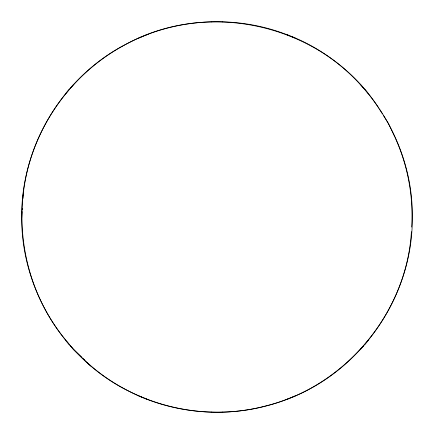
<?xml version="1.0" encoding="UTF-8"?>
<svg xmlns="http://www.w3.org/2000/svg" width="434" height="434" viewBox="0 0 434 434"><rect width="100%" height="100%" fill="white"/><g stroke="black" fill="none" stroke-linecap="round" stroke-linejoin="round"><path stroke-width="0.65" d="M411.665 227.074C413.548 196.602 407.83 165.544 395.157 137.752M66.142 340.571C25.785 292.5 12.103 224.421 29.056 164.182C43.693 111.934 80.946 66.69 129.506 42.461C214.184 -1.779 327.507 27.608 378.909 108.397M23.013 198.414L23.539 190.32M21.711 218.101L22.139 211.678M22.27 209.752L22.356 208.466M411.394 231.647C406.756 313.033 344.791 386.803 265.624 405.958C203.774 422.515 134.242 405.551 86.99 362.385M289.869 35.87C236.931 14.138 174.452 17.702 124.26 45.152C62.035 78.006 21.098 146.605 21.7 216.984C21.033 289.158 64.199 359.347 128.92 391.246C178.266 416.521 238.564 419.135 289.869 398.103M285.832 399.73C360.453 372.66 413.293 296.411 412.3 216.984C413.293 137.562 360.453 61.313 285.832 34.243M65.567 93.657L69.266 89.415M70.205 88.308L73.791 84.201M360.209 349.771L363.795 345.665M364.734 344.558L368.433 340.316M138.869 38.013L143.193 36.266M144.131 35.87L148.168 34.243M290.807 397.707L295.131 395.96M222.322 21.83L222.707 21.819M211.293 412.154L211.678 412.143M211.293 21.819L211.678 21.83M222.322 412.143L222.707 412.154M290.807 36.266L295.131 38.013M138.869 395.96L143.193 397.707M144.131 398.103L148.168 399.73M66.972 341.591L73.368 349.316L81.543 357.128M83.187 358.744L84.614 360.106M73.368 349.316L90.798 366.025M360.209 84.201L363.795 88.308M364.734 89.415L368.433 93.657M65.567 340.316L69.266 344.558M70.205 345.665L73.791 349.771M379.625 109.514L382.473 113.99M383.526 115.65L388.425 123.424L394.891 137.16"/></g></svg>
